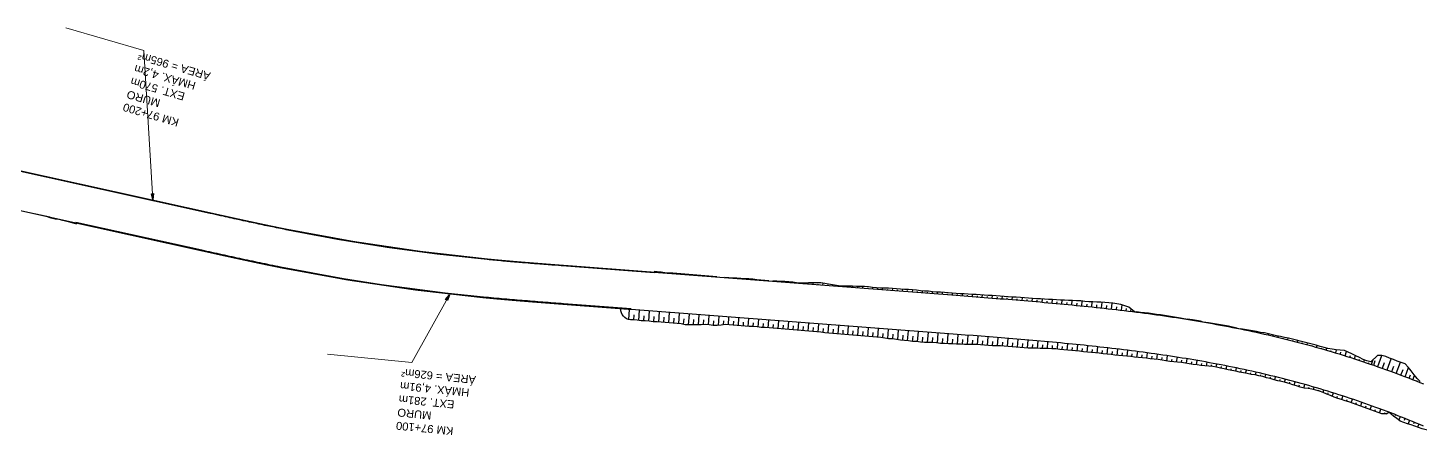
# Model space of a CAD drawing. Header units: metres. Extents: x 288738 to 324331, y 7399322 to 7465117.
# Drawn here: x 294275 to 294971, y 7462654 to 7462858 of the extents above; entities that cross this region are included whole.
import ezdxf

# ---------------------------------------------------------------- set-up
doc = ezdxf.new("R2010")
doc.units = ezdxf.units.M
doc.header["$LTSCALE"] = 10
for name, color, linetype in [('F-HZ-ATERRO-TALUDE', 110, 'Continuous'), ('F-HZ-CORTE-TALUDE', 10, 'Continuous'), ('F-HZ-MUROS', 210, 'Continuous'), ('F-HZ-PIANO-CORTE', 10, 'Continuous'), ('F-HZ-TALUDE', 2, 'Continuous')]:
    doc.layers.add(name, color=color, linetype=linetype)
doc.layers.add('U-HZ-TEXTO-MUROS', color=2, linetype='Continuous', lineweight=0)
doc.styles.add('ARIAL', font='arial.ttf')
doc.styles.add('DIM', font='arial.ttf', dxfattribs={"width": 0.8})
doc.dimstyles.new('U-1_2000', dxfattribs={"dimscale": 2, "dimtxt": 1.5, "dimasz": 0.75, "dimexe": 0.75, "dimexo": 0.75, "dimgap": 0.25, "dimtad": 1, "dimzin": 4, "dimtxsty": 'DIM', "dimblk": 'ARCHTICK', "dimcen": 0.7, "dimdle": 0.75, "dimclrd": 256, "dimclre": 256, "dimclrt": 256, "dimaunit": 1, "dimadec": 3, "dimazin": 2, "dimtfac": 1, "dimtofl": 0, "dimtmove": 0, "dimatfit": 3, "dimldrblk": 'CLOSEDBLANK', "dimfxl": 0, "dimtolj": 1, "dimtzin": 0, "dimlwd": -1, "dimlwe": -1, "dimarcsym": 0})

# ---------------------------------------------------------------- blocks, each defined once
blk = doc.blocks.new('_ArchTick')
at = {"color": 0, "linetype": 'ByBlock', "const_width": 0.15}
blk.add_lwpolyline([(-0.5, -0.5), (0.5, 0.5)], dxfattribs=at)

msp = doc.modelspace()

# ---------------------------------------------------------------- linework, layer by layer
at = {"layer": 'F-HZ-ATERRO-TALUDE', "linetype": 'Continuous', "lineweight": -3}
for p, q in [((294279.568, 7462764.901), (294279.548, 7462764.809)), ((294286.891, 7462763.28), (294286.857, 7462763.129)), ((294289.331, 7462762.739), (294289.282, 7462762.517)), ((294291.772, 7462762.199), (294291.761, 7462762.15)), ((294294.213, 7462761.659), (294294.158, 7462761.408)), ((294296.654, 7462761.118), (294296.617, 7462760.949)), ((294647.715, 7462731.408), (294647.719, 7462731.461)), ((294650.204, 7462731.218), (294650.21, 7462731.294)), ((294652.694, 7462731.027), (294652.711, 7462731.246)), ((294655.18, 7462730.837), (294655.195, 7462731.034)), ((294657.669, 7462730.647), (294657.692, 7462730.941)), ((294660.154, 7462730.458), (294660.159, 7462730.521)), ((294662.639, 7462730.268), (294662.659, 7462730.527)), ((294665.119, 7462730.078), (294665.138, 7462730.338)), ((294667.6, 7462729.889), (294667.658, 7462730.643)), ((294670.087, 7462729.699), (294670.122, 7462730.159)), ((294672.572, 7462729.509), (294672.647, 7462730.492)), ((294675.046, 7462729.32), (294675.073, 7462729.67)), ((294677.527, 7462729.131), (294677.562, 7462729.587)), ((294680.015, 7462728.941), (294680.027, 7462729.096)), ((294682.5, 7462728.751), (294682.522, 7462729.046)), ((294684.986, 7462728.561), (294685.004, 7462728.798)), ((294687.476, 7462728.371), (294687.521, 7462728.962)), ((294689.967, 7462728.18), (294689.993, 7462728.52)), ((294692.458, 7462727.99), (294692.517, 7462728.762)), ((294694.949, 7462727.8), (294694.981, 7462728.225)), ((294697.437, 7462727.61), (294697.492, 7462728.33)), ((294699.928, 7462727.42), (294699.955, 7462727.768)), ((294702.411, 7462727.23), (294702.466, 7462727.956)), ((294704.897, 7462727.04), (294704.931, 7462727.485)), ((294707.385, 7462726.85), (294707.463, 7462727.873)), ((294709.875, 7462726.66), (294709.91, 7462727.114)), ((294712.366, 7462726.469), (294712.438, 7462727.411)), ((294714.858, 7462726.279), (294714.897, 7462726.788)), ((294717.351, 7462726.089), (294717.428, 7462727.107)), ((294719.842, 7462725.898), (294719.877, 7462726.363)), ((294722.332, 7462725.708), (294722.398, 7462726.57)), ((294724.824, 7462725.518), (294724.859, 7462725.987)), ((294727.315, 7462725.328), (294727.382, 7462726.213)), ((294729.807, 7462725.137), (294729.841, 7462725.586)), ((294732.298, 7462724.947), (294732.369, 7462725.875)), ((294734.79, 7462724.757), (294734.824, 7462725.2)), ((294737.283, 7462724.566), (294737.353, 7462725.487)), ((294739.776, 7462724.376), (294739.811, 7462724.834)), ((294742.268, 7462724.185), (294742.339, 7462725.112)), ((294744.758, 7462723.994), (294744.797, 7462724.51)), ((294747.25, 7462723.802), (294747.332, 7462724.881)), ((294749.742, 7462723.609), (294749.784, 7462724.156)), ((294752.233, 7462723.416), (294752.322, 7462724.569)), ((294754.724, 7462723.222), (294754.771, 7462723.817)), ((294757.215, 7462723.028), (294757.313, 7462724.277)), ((294762.196, 7462722.637), (294762.301, 7462723.948)), ((294759.706, 7462722.833), (294759.756, 7462723.463)), ((294764.687, 7462722.438), (294764.738, 7462723.073)), ((294767.178, 7462722.238), (294767.282, 7462723.513)), ((294769.668, 7462722.034), (294769.723, 7462722.702)), ((294772.158, 7462721.828), (294772.271, 7462723.191)), ((294774.647, 7462721.62), (294774.705, 7462722.306)), ((294777.135, 7462721.408), (294777.26, 7462722.88)), ((294779.623, 7462721.194), (294779.688, 7462721.944)), ((294782.111, 7462720.976), (294782.247, 7462722.529)), ((294784.599, 7462720.756), (294784.668, 7462721.533)), ((294787.079, 7462720.533), (294787.236, 7462722.265)), ((294789.564, 7462720.307), (294789.645, 7462721.183)), ((294792.044, 7462720.077), (294792.225, 7462722.002)), ((294794.528, 7462719.842), (294794.624, 7462720.852)), ((294797.008, 7462719.603), (294797.219, 7462721.772)), ((294799.489, 7462719.359), (294799.602, 7462720.497)), ((294801.969, 7462719.11), (294802.206, 7462721.456)), ((294804.451, 7462718.857), (294804.571, 7462720.029)), ((294806.926, 7462718.599), (294807.19, 7462721.113)), ((294809.4, 7462718.336), (294809.544, 7462719.679)), ((294811.877, 7462718.067), (294812.182, 7462720.85)), ((294814.353, 7462717.793), (294814.514, 7462719.231)), ((294816.829, 7462717.513), (294817.167, 7462720.475)), ((294819.3, 7462717.229), (294819.465, 7462718.641)), ((294821.762, 7462716.94), (294822.084, 7462719.651)), ((294824.18, 7462716.649), (294824.313, 7462717.739)), ((294826.42, 7462716.374), (294826.572, 7462717.595)), ((294882.989, 7462707.212), (294883.003, 7462707.281)), ((294885.435, 7462706.701), (294885.476, 7462706.898)), ((294887.875, 7462706.18), (294887.91, 7462706.344)), ((294890.315, 7462705.648), (294890.403, 7462706.051)), ((294892.747, 7462705.106), (294892.809, 7462705.382)), ((294895.18, 7462704.553), (294895.326, 7462705.185)), ((294897.611, 7462703.987), (294897.677, 7462704.268)), ((294900.039, 7462703.41), (294900.187, 7462704.025)), ((294902.463, 7462702.822), (294902.547, 7462703.162)), ((294904.886, 7462702.222), (294905.069, 7462702.954)), ((294907.306, 7462701.61), (294907.397, 7462701.969)), ((294909.722, 7462700.986), (294909.922, 7462701.752)), ((294912.135, 7462700.35), (294912.243, 7462700.757)), ((294914.545, 7462699.704), (294914.782, 7462700.577)), ((294916.951, 7462699.045), (294917.08, 7462699.512)), ((294919.353, 7462698.374), (294919.603, 7462699.26)), ((294921.754, 7462697.691), (294921.883, 7462698.141)), ((294924.149, 7462696.997), (294924.433, 7462697.969)), ((294926.534, 7462696.294), (294926.706, 7462696.874)), ((294928.891, 7462695.586), (294929.355, 7462697.117)), ((294933.572, 7462694.143), (294934.258, 7462696.331)), ((294931.212, 7462694.876), (294931.529, 7462695.903)), ((294935.926, 7462693.399), (294936.229, 7462694.349)), ((294938.275, 7462692.644), (294938.783, 7462694.213)), ((294940.62, 7462691.877), (294940.823, 7462692.492)), ((294942.969, 7462691.096), (294943.287, 7462692.045)), ((294945.323, 7462690.301), (294945.495, 7462690.807)), ((294946.819, 7462689.79), (294947.682, 7462692.299)), ((294947.885, 7462689.423), (294948.683, 7462691.728)), ((294949.92, 7462688.714), (294951.887, 7462694.317)), ((294952.237, 7462687.893), (294953.266, 7462690.78)), ((294954.559, 7462687.059), (294956.602, 7462692.704)), ((294956.879, 7462686.213), (294957.897, 7462688.986)), ((294959.193, 7462685.357), (294961.283, 7462690.961)), ((294961.499, 7462684.491), (294962.549, 7462687.263)), ((294963.591, 7462683.694), (294965.334, 7462688.239)), ((294965.571, 7462682.929), (294966.219, 7462684.597)), ((294967.53, 7462682.164), (294968.351, 7462684.254)), ((294969.583, 7462681.352), (294969.786, 7462681.859)), ((294956.465, 7462665.542), (294956.323, 7462665.173)), ((294958.797, 7462664.641), (294958.581, 7462664.086)), ((294961.124, 7462663.729), (294960.43, 7462661.97)), ((294963.447, 7462662.805), (294963.062, 7462661.844)), ((294965.766, 7462661.869), (294965.042, 7462660.09)), ((294968.079, 7462660.921), (294967.752, 7462660.129)), ((294970.387, 7462659.961), (294969.767, 7462658.48))]:
    msp.add_line(p, q, dxfattribs=at)
at = {"layer": 'F-HZ-CORTE-TALUDE', "linetype": 'Continuous', "lineweight": -3}
msp.add_line((294877.096, 7462708.398), (294877.122, 7462708.534), dxfattribs=at)
at = {"layer": 'F-HZ-MUROS', "linetype": 'Continuous', "lineweight": -3, "const_width": 0.5}
for points in [[(294588.161, 7462735.957), (294544.378, 7462739.301, -0.0000667), (294539.064, 7462739.707, -0.0001333), (294536.409, 7462739.912, -0.0002666), (294531.989, 7462740.255, -0.0003334), (294528.456, 7462740.534, -0.0004666), (294524.222, 7462740.875, -0.0005334), (294520.521, 7462741.181, -0.0006665), (294516.371, 7462741.533, -0.0007333), (294512.603, 7462741.864, -0.0008662), (294508.506, 7462742.237, -0.000933), (294504.706, 7462742.597, -0.0254138), (294405.167, 7462757.34, -0.000933), (294401.426, 7462758.097, -0.0008662), (294397.396, 7462758.928, -0.0007333), (294393.694, 7462759.704, -0.0006665), (294389.621, 7462760.569, -0.0005334), (294385.99, 7462761.349, -0.0004666), (294381.838, 7462762.25, -0.0003334), (294378.376, 7462763.008, -0.0002666), (294374.046, 7462763.96, -0.0001333), (294371.447, 7462764.534, -0.0000667), (294366.242, 7462765.686), (294229.969, 7462795.853, 0.0000702)], [(294576.705, 7462717.275), (294542.893, 7462719.857), (294541.606, 7462719.956), (294540.319, 7462720.054), (294539.031, 7462720.153), (294537.743, 7462720.251), (294536.455, 7462720.35), (294535.166, 7462720.45), (294533.877, 7462720.549), (294532.588, 7462720.649), (294531.298, 7462720.75), (294530.007, 7462720.851), (294528.717, 7462720.952), (294527.425, 7462721.054), (294526.134, 7462721.157), (294524.842, 7462721.261), (294523.55, 7462721.365), (294522.258, 7462721.471), (294520.965, 7462721.577), (294519.672, 7462721.684), (294518.378, 7462721.792), (294517.084, 7462721.901), (294515.79, 7462722.011), (294514.496, 7462722.123), (294513.201, 7462722.235), (294511.906, 7462722.349), (294510.61, 7462722.464), (294509.315, 7462722.581), (294508.019, 7462722.699), (294506.722, 7462722.819), (294505.426, 7462722.94), (294504.129, 7462723.062), (294502.835, 7462723.186, -0.0254138), (294401.331, 7462738.221), (294400.057, 7462738.477), (294398.78, 7462738.736), (294397.504, 7462738.996), (294396.229, 7462739.257), (294394.954, 7462739.52), (294393.68, 7462739.784), (294392.407, 7462740.049), (294391.134, 7462740.315), (294389.863, 7462740.583), (294388.591, 7462740.851), (294387.321, 7462741.121), (294386.051, 7462741.392), (294384.782, 7462741.663), (294383.513, 7462741.935), (294382.245, 7462742.209), (294380.977, 7462742.483), (294379.71, 7462742.757), (294378.444, 7462743.033), (294377.178, 7462743.308), (294375.913, 7462743.585), (294374.648, 7462743.862), (294373.384, 7462744.139), (294372.12, 7462744.417), (294370.857, 7462744.695), (294369.594, 7462744.973), (294368.332, 7462745.252), (294367.07, 7462745.531), (294365.809, 7462745.81), (294364.548, 7462746.089), (294363.288, 7462746.368), (294362.028, 7462746.646), (294299.095, 7462760.578)]]:
    msp.add_lwpolyline(points, format="xyb", dxfattribs=at)
at = {"layer": 'F-HZ-MUROS', "linetype": 'Continuous', "lineweight": -3}
for points in [[(294588.138, 7462735.657), (294544.355, 7462739.002, -0.0000667), (294539.041, 7462739.408, -0.0001333), (294536.386, 7462739.613, -0.0002666), (294531.965, 7462739.956, -0.0003334), (294528.433, 7462740.235, -0.0004666), (294524.197, 7462740.576, -0.0005334), (294520.496, 7462740.882, -0.0006665), (294516.345, 7462741.234, -0.0007333), (294512.577, 7462741.565, -0.0008662), (294508.478, 7462741.938, -0.000933), (294504.677, 7462742.298, -0.0254138), (294405.108, 7462757.046, -0.000933), (294401.366, 7462757.803, -0.0008662), (294397.335, 7462758.634, -0.0007333), (294393.632, 7462759.41, -0.0006665), (294389.558, 7462760.276, -0.0005334), (294385.926, 7462761.056, -0.0004666), (294381.774, 7462761.957, -0.0003334), (294378.312, 7462762.715, -0.0002666), (294373.982, 7462763.667, -0.0001333), (294371.382, 7462764.241, -0.0000667), (294366.178, 7462765.393), (294229.904, 7462795.56, 0.0000702)], [(294576.728, 7462717.574), (294542.916, 7462720.157), (294541.629, 7462720.255), (294540.342, 7462720.353), (294539.054, 7462720.452), (294537.766, 7462720.55), (294536.478, 7462720.649), (294535.189, 7462720.749), (294533.9, 7462720.848), (294532.611, 7462720.948), (294531.321, 7462721.049), (294530.031, 7462721.15), (294528.74, 7462721.251), (294527.449, 7462721.353), (294526.158, 7462721.456), (294524.866, 7462721.56), (294523.574, 7462721.664), (294522.282, 7462721.77), (294520.989, 7462721.876), (294519.696, 7462721.983), (294518.403, 7462722.091), (294517.109, 7462722.2), (294515.816, 7462722.31), (294514.521, 7462722.421), (294513.227, 7462722.534), (294511.932, 7462722.648), (294510.637, 7462722.763), (294509.342, 7462722.88), (294508.046, 7462722.998), (294506.75, 7462723.117), (294505.454, 7462723.238), (294504.157, 7462723.361), (294502.864, 7462723.485, -0.0254138), (294401.39, 7462738.515), (294400.116, 7462738.771), (294398.84, 7462739.03), (294397.564, 7462739.29), (294396.289, 7462739.551), (294395.015, 7462739.813), (294393.741, 7462740.077), (294392.468, 7462740.342), (294391.196, 7462740.609), (294389.924, 7462740.876), (294388.653, 7462741.145), (294387.383, 7462741.414), (294386.113, 7462741.685), (294384.844, 7462741.956), (294383.576, 7462742.229), (294382.308, 7462742.502), (294381.041, 7462742.776), (294379.774, 7462743.05), (294378.508, 7462743.326), (294377.242, 7462743.602), (294375.977, 7462743.878), (294374.712, 7462744.155), (294373.448, 7462744.432), (294372.185, 7462744.71), (294370.922, 7462744.988), (294369.659, 7462745.266), (294368.397, 7462745.545), (294367.135, 7462745.824), (294365.874, 7462746.103), (294364.613, 7462746.381), (294363.353, 7462746.66), (294362.093, 7462746.939), (294299.16, 7462760.871)]]:
    msp.add_lwpolyline(points, format="xyb", dxfattribs=at)
at = {"layer": 'F-HZ-PIANO-CORTE'}
for p, q in [((294588.586, 7462735.924), (294588.608, 7462736.214)), ((294591.087, 7462735.853), (294591.096, 7462735.971)), ((294593.566, 7462735.544), (294593.572, 7462735.63)), ((294596.063, 7462735.43), (294596.069, 7462735.507)), ((294598.546, 7462735.163), (294598.565, 7462735.412)), ((294601.046, 7462735.074), (294601.054, 7462735.174)), ((294603.531, 7462734.783), (294603.548, 7462735.005)), ((294606.03, 7462734.686), (294606.037, 7462734.78)), ((294608.515, 7462734.402), (294608.523, 7462734.515)), ((294611.011, 7462734.258), (294611.014, 7462734.305)), ((294613.499, 7462734.021), (294613.51, 7462734.164)), ((294615.997, 7462733.894), (294616.002, 7462733.957)), ((294618.484, 7462733.64), (294618.491, 7462733.73)), ((294625.962, 7462733.075), (294625.963, 7462733.08)), ((294628.454, 7462732.879), (294628.459, 7462732.949)), ((294630.95, 7462732.745), (294630.955, 7462732.802)), ((294633.436, 7462732.498), (294633.453, 7462732.722)), ((294635.938, 7462732.436), (294635.948, 7462732.563)), ((294638.42, 7462732.118), (294638.438, 7462732.35)), ((294640.917, 7462732.007), (294640.924, 7462732.086)), ((294643.404, 7462731.737), (294643.412, 7462731.841)), ((294575.527, 7462712.267), (294575.918, 7462717.383)), ((294580.508, 7462711.838), (294580.899, 7462716.954)), ((294578.017, 7462712.048), (294578.211, 7462714.596)), ((294582.998, 7462711.619), (294583.194, 7462714.192)), ((294585.492, 7462711.458), (294585.883, 7462716.574)), ((294587.975, 7462711.171), (294588.174, 7462713.777)), ((294590.471, 7462711.032), (294590.865, 7462716.193)), ((294592.962, 7462710.823), (294593.16, 7462713.413)), ((294595.455, 7462710.643), (294595.85, 7462715.812)), ((294597.945, 7462710.42), (294598.144, 7462713.021)), ((294600.44, 7462710.262), (294600.835, 7462715.432)), ((294602.904, 7462709.893), (294603.108, 7462712.568)), ((294605.382, 7462709.661), (294605.794, 7462715.053)), ((294607.882, 7462709.647), (294608.081, 7462712.255)), ((294610.382, 7462709.661), (294610.765, 7462714.673)), ((294612.876, 7462709.81), (294613.055, 7462712.147)), ((294615.353, 7462709.628), (294615.71, 7462714.296)), ((294617.825, 7462709.268), (294618.01, 7462711.687)), ((294620.322, 7462709.306), (294620.675, 7462713.916)), ((294622.805, 7462709.59), (294622.963, 7462711.66)), ((294625.296, 7462709.682), (294625.591, 7462713.541)), ((294627.789, 7462709.499), (294627.936, 7462711.425)), ((294630.278, 7462709.268), (294630.575, 7462713.16)), ((294632.771, 7462709.081), (294632.919, 7462711.026)), ((294635.262, 7462708.878), (294635.56, 7462712.779)), ((294637.757, 7462708.721), (294637.905, 7462710.655)), ((294640.248, 7462708.513), (294640.545, 7462712.399)), ((294642.739, 7462708.3), (294642.888, 7462710.254)), ((294645.232, 7462708.114), (294645.53, 7462712.018)), ((294647.725, 7462707.929), (294647.874, 7462709.878)), ((294650.218, 7462707.737), (294650.516, 7462711.637)), ((294655.205, 7462707.386), (294655.501, 7462711.256)), ((294660.189, 7462706.995), (294660.486, 7462710.875)), ((294665.164, 7462706.501), (294665.469, 7462710.495)), ((294670.143, 7462706.037), (294670.454, 7462710.114)), ((294830.233, 7462715.928), (294830.237, 7462715.964)), ((294832.705, 7462715.572), (294832.726, 7462715.736)), ((294835.198, 7462715.373), (294835.215, 7462715.502)), ((294837.652, 7462714.907), (294837.67, 7462715.041)), ((294840.142, 7462714.679), (294840.158, 7462714.793)), ((294842.598, 7462714.212), (294842.635, 7462714.471)), ((294845.087, 7462713.961), (294845.102, 7462714.068)), ((294847.543, 7462713.486), (294847.57, 7462713.666)), ((294850.023, 7462713.177), (294850.033, 7462713.242)), ((294852.482, 7462712.729), (294852.491, 7462712.785)), ((294855.952, 7462712.176), (294855.962, 7462712.24)), ((294858.417, 7462711.773), (294858.43, 7462711.849)), ((294860.882, 7462711.36), (294860.915, 7462711.56)), ((294864.817, 7462710.71), (294864.822, 7462710.739)), ((294867.272, 7462710.244), (294867.296, 7462710.379)), ((294869.741, 7462709.851), (294869.75, 7462709.905)), ((294652.711, 7462707.559), (294652.86, 7462709.503)), ((294657.695, 7462707.16), (294657.844, 7462709.113)), ((294662.677, 7462706.751), (294662.827, 7462708.718)), ((294667.655, 7462706.28), (294667.808, 7462708.292)), ((294672.631, 7462705.791), (294672.788, 7462707.857)), ((294675.12, 7462705.557), (294675.439, 7462709.733)), ((294677.611, 7462705.347), (294677.771, 7462707.445)), ((294680.102, 7462705.135), (294680.424, 7462709.353)), ((294682.592, 7462704.915), (294682.754, 7462707.039)), ((294685.083, 7462704.707), (294685.409, 7462708.972)), ((294687.573, 7462704.479), (294687.737, 7462706.63)), ((294690.066, 7462704.298), (294690.394, 7462708.591)), ((294692.556, 7462704.081), (294692.721, 7462706.241)), ((294695.042, 7462703.821), (294695.378, 7462708.21)), ((294697.533, 7462703.602), (294697.701, 7462705.811)), ((294700.02, 7462703.352), (294700.362, 7462707.83)), ((294702.509, 7462703.119), (294702.682, 7462705.379)), ((294704.983, 7462702.77), (294705.34, 7462707.449)), ((294707.471, 7462702.551), (294707.651, 7462704.905)), ((294709.942, 7462702.168), (294710.316, 7462707.069)), ((294712.428, 7462701.92), (294712.618, 7462704.399)), ((294714.912, 7462701.648), (294715.297, 7462706.689)), ((294717.396, 7462701.367), (294717.592, 7462703.933)), ((294719.888, 7462701.18), (294720.28, 7462706.308)), ((294722.372, 7462700.907), (294722.571, 7462703.512)), ((294724.869, 7462700.849), (294725.257, 7462705.928)), ((294727.369, 7462700.87), (294727.555, 7462703.304)), ((294729.845, 7462700.531), (294730.229, 7462705.548)), ((294734.833, 7462700.228), (294735.21, 7462705.168)), ((294739.827, 7462699.985), (294740.194, 7462704.787)), ((294744.823, 7462699.837), (294745.174, 7462704.406)), ((294749.821, 7462699.702), (294750.155, 7462704.022)), ((294754.81, 7462699.372), (294755.143, 7462703.634)), ((294759.798, 7462699.064), (294760.13, 7462703.24)), ((294872.187, 7462709.34), (294872.217, 7462709.501)), ((294874.659, 7462708.96), (294874.675, 7462709.045)), ((294732.337, 7462700.35), (294732.528, 7462702.854)), ((294737.328, 7462700.077), (294737.516, 7462702.527)), ((294742.324, 7462699.877), (294742.505, 7462702.237)), ((294747.323, 7462699.793), (294747.493, 7462702.004)), ((294752.317, 7462699.562), (294752.483, 7462701.695)), ((294757.301, 7462699.16), (294757.469, 7462701.299)), ((294762.297, 7462699.009), (294762.459, 7462701.025)), ((294764.794, 7462698.892), (294765.114, 7462702.84)), ((294767.285, 7462698.682), (294767.447, 7462700.659)), ((294769.776, 7462698.472), (294770.105, 7462702.431)), ((294772.267, 7462698.26), (294772.434, 7462700.241)), ((294774.759, 7462698.062), (294775.096, 7462702.011)), ((294777.255, 7462697.912), (294777.423, 7462699.854)), ((294779.754, 7462697.853), (294780.081, 7462701.58)), ((294782.252, 7462697.768), (294782.412, 7462699.564)), ((294784.752, 7462697.733), (294785.06, 7462701.136)), ((294787.25, 7462697.664), (294787.4, 7462699.286)), ((294789.744, 7462697.492), (294790.043, 7462700.678)), ((294792.232, 7462697.245), (294792.384, 7462698.843)), ((294794.717, 7462696.968), (294795.031, 7462700.201)), ((294797.203, 7462696.713), (294797.364, 7462698.334)), ((294799.694, 7462696.5), (294800.018, 7462699.707)), ((294802.183, 7462696.259), (294802.347, 7462697.855)), ((294804.666, 7462695.97), (294805.005, 7462699.193)), ((294807.158, 7462695.781), (294807.327, 7462697.354)), ((294809.644, 7462695.513), (294809.989, 7462698.657)), ((294812.128, 7462695.232), (294812.304, 7462696.806)), ((294814.619, 7462695.019), (294814.971, 7462698.1)), ((294817.099, 7462694.71), (294817.28, 7462696.26)), ((294819.573, 7462694.355), (294819.951, 7462697.515)), ((294824.56, 7462694.015), (294824.922, 7462696.91)), ((294829.52, 7462693.392), (294829.897, 7462696.27)), ((294822.065, 7462694.181), (294822.251, 7462695.697)), ((294827.04, 7462693.705), (294827.225, 7462695.148)), ((294832.01, 7462693.174), (294832.196, 7462694.557)), ((294834.495, 7462692.897), (294834.866, 7462695.606)), ((294836.981, 7462692.633), (294837.165, 7462693.946)), ((294839.463, 7462692.339), (294839.831, 7462694.908)), ((294841.938, 7462691.986), (294842.126, 7462693.266)), ((294844.398, 7462691.548), (294844.794, 7462694.18)), ((294846.88, 7462691.245), (294847.076, 7462692.523)), ((294849.372, 7462691.052), (294849.744, 7462693.419)), ((294851.853, 7462690.757), (294852.035, 7462691.89)), ((294854.33, 7462690.425), (294854.692, 7462692.62)), ((294856.792, 7462689.989), (294856.979, 7462691.098)), ((294859.268, 7462689.654), (294859.637, 7462691.788)), ((294861.745, 7462689.311), (294861.925, 7462690.332)), ((294864.226, 7462689.016), (294864.569, 7462690.913)), ((294866.715, 7462688.784), (294866.87, 7462689.623)), ((294869.19, 7462688.437), (294869.487, 7462690.005)), ((294874.068, 7462687.34), (294874.407, 7462689.05)), ((294871.632, 7462687.902), (294871.79, 7462688.717)), ((294876.511, 7462686.818), (294876.687, 7462687.687)), ((294878.978, 7462686.413), (294879.319, 7462688.056)), ((294881.427, 7462685.914), (294881.6, 7462686.726)), ((294883.872, 7462685.387), (294884.224, 7462687.016)), ((294886.319, 7462684.878), (294886.496, 7462685.677)), ((294888.79, 7462684.508), (294889.113, 7462685.931)), ((294891.233, 7462683.978), (294891.394, 7462684.674)), ((294893.654, 7462683.368), (294893.994, 7462684.802)), ((294896.075, 7462682.745), (294896.253, 7462683.483)), ((294898.473, 7462682.044), (294898.865, 7462683.626)), ((294900.88, 7462681.405), (294901.084, 7462682.212)), ((294903.325, 7462680.896), (294903.714, 7462682.4)), ((294905.74, 7462680.251), (294905.94, 7462681.009)), ((294908.113, 7462679.464), (294908.559, 7462681.121)), ((294910.471, 7462678.634), (294910.722, 7462679.549)), ((294912.887, 7462678.018), (294913.385, 7462679.796)), ((294915.369, 7462677.736), (294915.567, 7462678.429)), ((294917.825, 7462677.272), (294918.162, 7462678.43)), ((294920.245, 7462676.649), (294920.405, 7462677.187)), ((294922.589, 7462675.785), (294922.959, 7462677.008)), ((294924.884, 7462674.794), (294925.113, 7462675.537)), ((294927.186, 7462673.82), (294927.725, 7462675.54)), ((294929.528, 7462672.946), (294929.821, 7462673.865)), ((294931.907, 7462672.179), (294932.503, 7462674.016)), ((294934.285, 7462671.412), (294934.586, 7462672.323)), ((294936.672, 7462670.671), (294937.267, 7462672.441)), ((294939.032, 7462669.846), (294939.338, 7462670.741)), ((294941.398, 7462669.041), (294942.016, 7462670.818)), ((294943.748, 7462668.187), (294944.066, 7462669.087)), ((294946.086, 7462667.301), (294946.748, 7462669.146)), ((294948.407, 7462666.373), (294948.757, 7462667.333)), ((294950.749, 7462665.502), (294951.462, 7462667.426)), ((294953.188, 7462665.073), (294953.47, 7462665.822))]:
    msp.add_line(p, q, dxfattribs=at)
at = {"layer": 'F-HZ-TALUDE', "linetype": 'Continuous', "lineweight": -3}
msp.add_line((294286.071, 7462763.461), (294279.003, 7462764.922), dxfattribs=at)
at = {"layer": 'F-HZ-TALUDE', "linetype": 'Continuous', "lineweight": -3, "flags": 128}
for points in [[(294299.095, 7462760.578), (294226.301, 7462776.693)], [(294299.011, 7462760.199), (294298.472, 7462760.337), (294296.524, 7462760.793), (294294.583, 7462761.279), (294292.665, 7462761.864), (294290.727, 7462762.364), (294288.725, 7462762.576), (294286.769, 7462762.991), (294284.398, 7462763.832)], [(294588.161, 7462735.957), (294739.165, 7462724.423), (294741.159, 7462724.27), (294743.154, 7462724.117), (294745.149, 7462723.964), (294747.145, 7462723.81), (294749.141, 7462723.656), (294751.138, 7462723.501), (294753.135, 7462723.346), (294755.132, 7462723.19), (294757.13, 7462723.034), (294759.129, 7462722.878), (294761.127, 7462722.721), (294763.127, 7462722.563), (294765.126, 7462722.403), (294767.126, 7462722.242), (294769.126, 7462722.079), (294771.127, 7462721.914), (294773.127, 7462721.747), (294775.129, 7462721.579), (294777.13, 7462721.409), (294779.132, 7462721.236), (294781.134, 7462721.062), (294783.136, 7462720.886), (294785.139, 7462720.707), (294787.142, 7462720.527), (294789.146, 7462720.345), (294791.149, 7462720.16), (294793.153, 7462719.973), (294795.157, 7462719.782), (294797.161, 7462719.588), (294799.165, 7462719.391), (294801.17, 7462719.191), (294803.174, 7462718.988), (294805.179, 7462718.782), (294807.184, 7462718.572), (294809.189, 7462718.359), (294811.194, 7462718.142), (294813.199, 7462717.922), (294815.205, 7462717.698), (294817.21, 7462717.47), (294819.215, 7462717.239), (294821.221, 7462717.004), (294823.226, 7462716.765), (294825.231, 7462716.521), (294827.237, 7462716.273), (294829.242, 7462716.02), (294831.247, 7462715.762), (294833.252, 7462715.5), (294835.256, 7462715.233), (294837.261, 7462714.962), (294839.265, 7462714.685), (294841.269, 7462714.403), (294843.273, 7462714.116), (294845.276, 7462713.823), (294847.28, 7462713.526), (294849.282, 7462713.224), (294851.285, 7462712.916), (294853.287, 7462712.603), (294855.289, 7462712.284), (294857.29, 7462711.959), (294859.291, 7462711.628), (294861.291, 7462711.291), (294863.29, 7462710.947), (294865.289, 7462710.597), (294867.287, 7462710.242), (294869.285, 7462709.879), (294871.282, 7462709.511), (294873.278, 7462709.135), (294875.273, 7462708.753), (294877.267, 7462708.365), (294879.26, 7462707.969), (294881.253, 7462707.568), (294883.244, 7462707.159), (294885.235, 7462706.744), (294887.225, 7462706.321), (294889.213, 7462705.891), (294891.2, 7462705.453), (294893.186, 7462705.008), (294895.17, 7462704.555), (294897.153, 7462704.095), (294899.135, 7462703.627), (294901.117, 7462703.151), (294903.096, 7462702.667), (294905.074, 7462702.176), (294907.05, 7462701.676), (294909.024, 7462701.169), (294910.995, 7462700.653), (294912.965, 7462700.13), (294914.933, 7462699.599), (294916.898, 7462699.06), (294918.861, 7462698.513), (294920.822, 7462697.958), (294922.781, 7462697.396), (294924.738, 7462696.825), (294926.692, 7462696.247), (294928.644, 7462695.661), (294930.594, 7462695.067), (294932.541, 7462694.466), (294934.486, 7462693.856), (294936.428, 7462693.239), (294938.368, 7462692.614), (294940.305, 7462691.981), (294942.24, 7462691.341), (294944.172, 7462690.693), (294946.101, 7462690.037), (294948.028, 7462689.373), (294949.953, 7462688.702), (294951.874, 7462688.023), (294953.793, 7462687.336), (294955.709, 7462686.642), (294957.622, 7462685.94), (294959.533, 7462685.23), (294961.44, 7462684.513), (294963.345, 7462683.788), (294965.247, 7462683.056), (294967.146, 7462682.315), (294969.042, 7462681.568), (294970.935, 7462680.812), (294972.824, 7462680.05)], [(294619.519, 7462733.629), (294617.528, 7462733.824), (294615.535, 7462733.997), (294613.542, 7462734.163), (294611.544, 7462734.266), (294609.549, 7462734.413), (294607.559, 7462734.611), (294605.57, 7462734.832), (294603.577, 7462735.003), (294601.58, 7462735.12), (294599.59, 7462735.326), (294597.597, 7462735.494), (294595.593, 7462735.511), (294593.596, 7462735.627), (294591.612, 7462735.921), (294589.621, 7462736.115), (294588.191, 7462736.255)], [(294645.442, 7462731.637), (294643.452, 7462731.837), (294641.461, 7462732.035), (294639.47, 7462732.223), (294637.482, 7462732.467), (294635.486, 7462732.592), (294633.49, 7462732.721), (294631.488, 7462732.765), (294629.492, 7462732.903), (294627.493, 7462732.992), (294625.496, 7462733.107), (294623.504, 7462733.287)], [(294828.368, 7462716.13), (294825.473, 7462718.491), (294823.512, 7462719.137), (294821.557, 7462719.842), (294819.544, 7462720.062), (294817.55, 7462720.44), (294815.534, 7462720.625), (294813.51, 7462720.728), (294811.496, 7462720.913), (294809.476, 7462721.036), (294807.451, 7462721.108), (294805.424, 7462721.148), (294803.41, 7462721.296), (294801.408, 7462721.562), (294799.389, 7462721.65), (294797.373, 7462721.769), (294795.352, 7462721.816), (294793.341, 7462721.96), (294791.324, 7462722.035), (294789.304, 7462722.067), (294787.3, 7462722.265), (294785.279, 7462722.263), (294783.274, 7462722.442), (294781.269, 7462722.612), (294779.26, 7462722.721), (294777.256, 7462722.88), (294775.245, 7462722.956), (294773.241, 7462723.11), (294771.239, 7462723.278), (294769.235, 7462723.404), (294767.229, 7462723.516), (294765.228, 7462723.664), (294763.23, 7462723.863), (294761.232, 7462724.045), (294759.226, 7462724.114), (294757.228, 7462724.284), (294755.225, 7462724.381), (294753.227, 7462724.53), (294751.224, 7462724.616), (294749.225, 7462724.741), (294747.228, 7462724.888), (294745.23, 7462725.017), (294743.226, 7462725.062), (294741.228, 7462725.173), (294739.235, 7462725.344), (294737.241, 7462725.495), (294735.244, 7462725.61), (294733.252, 7462725.786), (294731.261, 7462725.987), (294729.261, 7462726.056), (294727.268, 7462726.223), (294725.279, 7462726.443), (294723.278, 7462726.507), (294721.283, 7462726.651), (294719.297, 7462726.908), (294717.307, 7462727.12), (294715.313, 7462727.276), (294713.315, 7462727.382), (294711.315, 7462727.449), (294709.322, 7462727.624), (294707.337, 7462727.89), (294705.333, 7462727.918), (294703.332, 7462727.983), (294701.321, 7462727.919), (294699.338, 7462728.211), (294697.342, 7462728.339), (294695.358, 7462728.63), (294693.361, 7462728.744), (294691.358, 7462728.786), (294689.361, 7462728.895), (294687.361, 7462728.967), (294685.36, 7462729.033), (294683.355, 7462729.047), (294681.349, 7462729.044), (294679.367, 7462729.357), (294677.381, 7462729.61), (294675.401, 7462729.953), (294673.429, 7462730.393), (294671.442, 7462730.644), (294669.433, 7462730.604), (294667.431, 7462730.648), (294665.422, 7462730.606), (294663.412, 7462730.551), (294661.401, 7462730.486), (294659.407, 7462730.645), (294657.427, 7462730.986), (294655.44, 7462731.23), (294653.435, 7462731.237), (294651.431, 7462731.261), (294649.439, 7462731.44), (294647.435, 7462731.464)], [(294972.729, 7462658.975), (294970.924, 7462659.737), (294969.115, 7462660.493), (294967.304, 7462661.241), (294965.489, 7462661.982), (294963.672, 7462662.716), (294961.851, 7462663.442), (294960.028, 7462664.161), (294958.202, 7462664.873), (294956.373, 7462665.577), (294954.541, 7462666.275), (294952.706, 7462666.964), (294950.869, 7462667.647), (294949.029, 7462668.322), (294947.186, 7462668.99), (294945.341, 7462669.65), (294943.493, 7462670.303), (294941.642, 7462670.949), (294939.789, 7462671.587), (294937.933, 7462672.218), (294936.075, 7462672.841), (294934.214, 7462673.457), (294932.351, 7462674.066), (294930.485, 7462674.667), (294928.618, 7462675.26), (294926.747, 7462675.846), (294924.875, 7462676.425), (294923, 7462676.996), (294921.122, 7462677.559), (294919.243, 7462678.116), (294917.361, 7462678.664), (294915.477, 7462679.205), (294913.591, 7462679.739), (294911.703, 7462680.264), (294909.813, 7462680.783), (294907.921, 7462681.294), (294906.026, 7462681.797), (294904.13, 7462682.293), (294902.232, 7462682.781), (294900.332, 7462683.261), (294898.43, 7462683.734), (294896.526, 7462684.199), (294894.619, 7462684.656), (294892.709, 7462685.102), (294890.798, 7462685.547), (294888.884, 7462685.983), (294886.969, 7462686.411), (294885.052, 7462686.839), (294883.132, 7462687.249), (294881.211, 7462687.659), (294879.288, 7462688.063), (294877.362, 7462688.455), (294875.436, 7462688.848), (294873.507, 7462689.227), (294871.577, 7462689.603), (294869.645, 7462689.976), (294867.711, 7462690.335), (294865.776, 7462690.695), (294863.839, 7462691.045), (294861.901, 7462691.389), (294859.962, 7462691.732), (294858.02, 7462692.061), (294856.077, 7462692.39), (294854.133, 7462692.713), (294852.187, 7462693.027), (294850.241, 7462693.342), (294848.292, 7462693.644), (294846.342, 7462693.944), (294844.392, 7462694.241), (294842.439, 7462694.528), (294840.486, 7462694.815), (294838.532, 7462695.093), (294836.576, 7462695.368), (294834.619, 7462695.641), (294832.661, 7462695.903), (294830.702, 7462696.165), (294828.742, 7462696.421), (294826.78, 7462696.672), (294824.818, 7462696.923), (294822.854, 7462697.163), (294820.89, 7462697.403), (294818.925, 7462697.638), (294816.958, 7462697.868), (294814.991, 7462698.098), (294813.023, 7462698.319), (294811.054, 7462698.539), (294809.084, 7462698.757), (294807.113, 7462698.968), (294805.141, 7462699.179), (294803.169, 7462699.384), (294801.195, 7462699.587), (294799.221, 7462699.788), (294797.246, 7462699.983), (294795.27, 7462700.178), (294793.294, 7462700.369), (294791.316, 7462700.557), (294789.338, 7462700.744), (294787.359, 7462700.926), (294785.38, 7462701.107), (294783.4, 7462701.287), (294779.437, 7462701.637), (294777.455, 7462701.809), (294775.472, 7462701.979), (294773.488, 7462702.148), (294769.519, 7462702.48), (294767.533, 7462702.643), (294763.56, 7462702.967), (294761.573, 7462703.125), (294759.585, 7462703.284), (294757.596, 7462703.441), (294753.617, 7462703.753), (294751.627, 7462703.908), (294749.636, 7462704.062), (294747.645, 7462704.216), (294743.66, 7462704.522), (294741.667, 7462704.674), (294739.674, 7462704.827), (294737.68, 7462704.979), (294576.705, 7462717.275)], [(294954.077, 7462665.048), (294952.011, 7462665.105), (294950.147, 7462665.692), (294948.329, 7462666.403), (294946.519, 7462667.137), (294944.692, 7462667.827), (294942.867, 7462668.523), (294941.026, 7462669.172), (294939.176, 7462669.796), (294937.334, 7462670.442), (294935.489, 7462671.081), (294933.603, 7462671.599), (294931.756, 7462672.231), (294929.893, 7462672.815), (294928.054, 7462673.473), (294926.235, 7462674.2), (294924.435, 7462674.992), (294922.629, 7462675.77), (294920.804, 7462676.49), (294918.923, 7462677.026), (294917.011, 7462677.454), (294915.073, 7462677.787), (294913.096, 7462677.975), (294911.179, 7462678.367), (294909.344, 7462679.06), (294907.486, 7462679.67), (294905.629, 7462680.288), (294903.741, 7462680.793), (294901.844, 7462681.26), (294899.903, 7462681.552), (294898.049, 7462682.19), (294896.168, 7462682.723), (294894.269, 7462683.182), (294892.393, 7462683.751), (294890.471, 7462684.127), (294888.562, 7462684.559), (294886.614, 7462684.817), (294884.697, 7462685.212), (294882.782, 7462685.619), (294880.868, 7462686.035), (294878.947, 7462686.42), (294877.01, 7462686.727), (294875.082, 7462687.079), (294873.181, 7462687.568), (294871.264, 7462687.982), (294869.349, 7462688.413), (294867.408, 7462688.707), (294865.452, 7462688.924), (294863.485, 7462689.072), (294861.539, 7462689.339), (294859.595, 7462689.616), (294857.643, 7462689.844), (294855.707, 7462690.174), (294853.774, 7462690.526), (294851.822, 7462690.761), (294849.874, 7462691.022), (294847.903, 7462691.139), (294845.946, 7462691.342), (294843.997, 7462691.602), (294842.063, 7462691.968), (294840.115, 7462692.245), (294838.167, 7462692.524), (294836.205, 7462692.704), (294834.248, 7462692.925), (294832.292, 7462693.153), (294830.324, 7462693.299), (294828.366, 7462693.524), (294826.414, 7462693.79), (294824.456, 7462694.028), (294822.486, 7462694.164), (294820.509, 7462694.243), (294818.55, 7462694.478), (294816.6, 7462694.79), (294814.639, 7462695.017), (294812.669, 7462695.173), (294810.705, 7462695.387), (294808.743, 7462695.619), (294806.776, 7462695.82), (294804.802, 7462695.953), (294802.838, 7462696.192), (294800.87, 7462696.393), (294798.898, 7462696.572), (294796.925, 7462696.736), (294794.955, 7462696.941), (294792.986, 7462697.166), (294791.015, 7462697.372), (294789.041, 7462697.559), (294787.06, 7462697.675), (294785.073, 7462697.728), (294783.083, 7462697.756), (294781.093, 7462697.786), (294779.109, 7462697.886), (294777.118, 7462697.914), (294775.135, 7462698.034), (294773.153, 7462698.181), (294771.173, 7462698.356), (294769.191, 7462698.52), (294767.209, 7462698.688), (294765.227, 7462698.872), (294763.238, 7462698.964), (294761.248, 7462699.058), (294759.25, 7462699.066), (294757.259, 7462699.162), (294755.273, 7462699.331), (294753.286, 7462699.505), (294751.294, 7462699.623), (294749.301, 7462699.73), (294747.304, 7462699.794), (294745.305, 7462699.839), (294743.301, 7462699.832), (294741.304, 7462699.924), (294739.306, 7462700.007), (294737.305, 7462700.077), (294735.309, 7462700.196), (294733.313, 7462700.329), (294731.311, 7462700.373), (294729.321, 7462700.587), (294727.337, 7462700.875), (294725.33, 7462700.854), (294723.322, 7462700.832), (294721.329, 7462700.99), (294719.343, 7462701.253), (294717.346, 7462701.37), (294715.357, 7462701.588), (294713.371, 7462701.855), (294711.376, 7462701.992), (294709.389, 7462702.236), (294707.408, 7462702.562), (294705.412, 7462702.697), (294703.432, 7462703.033), (294701.441, 7462703.22), (294699.449, 7462703.406), (294697.459, 7462703.61), (294695.466, 7462703.78), (294693.475, 7462703.973), (294691.487, 7462704.208), (294689.491, 7462704.334), (294687.496, 7462704.485), (294685.505, 7462704.672), (294683.512, 7462704.834), (294681.519, 7462705.01), (294679.527, 7462705.186), (294677.534, 7462705.353), (294675.54, 7462705.518), (294673.549, 7462705.704), (294671.557, 7462705.892), (294669.567, 7462706.096), (294667.576, 7462706.288), (294665.583, 7462706.463), (294663.592, 7462706.646), (294661.603, 7462706.874), (294659.61, 7462707.044), (294657.614, 7462707.165), (294655.622, 7462707.353), (294653.628, 7462707.508), (294651.631, 7462707.618), (294649.638, 7462707.786), (294647.643, 7462707.935), (294645.649, 7462708.082), (294643.655, 7462708.234), (294641.66, 7462708.378), (294639.669, 7462708.569), (294637.675, 7462708.728), (294635.678, 7462708.841), (294633.686, 7462709.022), (294631.69, 7462709.151), (294629.697, 7462709.316), (294627.705, 7462709.507), (294625.712, 7462709.672), (294623.71, 7462709.72), (294621.682, 7462709.429), (294619.662, 7462709.245), (294617.658, 7462709.27), (294615.676, 7462709.578), (294613.693, 7462709.885), (294611.673, 7462709.699), (294609.663, 7462709.639), (294607.658, 7462709.648), (294605.652, 7462709.652), (294603.651, 7462709.717), (294601.681, 7462710.182), (294599.685, 7462710.31), (294597.689, 7462710.436), (294595.698, 7462710.627), (294593.702, 7462710.756), (294591.71, 7462710.937), (294589.716, 7462711.09), (294587.717, 7462711.183), (294585.731, 7462711.443), (294583.735, 7462711.568), (294581.739, 7462711.707), (294579.75, 7462711.919), (294577.755, 7462712.067), (294576.317, 7462712.188)], [(294854.8, 7462712.362), (294851.299, 7462713.004), (294849.306, 7462713.379), (294847.307, 7462713.709), (294845.308, 7462714.035), (294843.308, 7462714.358), (294841.31, 7462714.695), (294839.291, 7462714.868), (294837.277, 7462715.084), (294835.291, 7462715.494), (294833.277, 7462715.697), (294831.257, 7462715.842), (294829.249, 7462716.081)], [(294861.326, 7462711.498), (294859.32, 7462711.802), (294857.311, 7462712.087), (294854.586, 7462712.396)], [(294879.554, 7462707.91), (294877.293, 7462708.497), (294875.306, 7462708.927), (294873.309, 7462709.302), (294871.311, 7462709.666), (294869.302, 7462709.974), (294867.312, 7462710.376), (294865.302, 7462710.669), (294862.702, 7462711.048)], [(294971.108, 7462681.244), (294969.538, 7462682.818), (294968.049, 7462684.619), (294966.622, 7462686.604), (294965.142, 7462688.482), (294963.548, 7462690.085), (294961.635, 7462690.854), (294959.658, 7462691.455), (294957.749, 7462692.236), (294955.839, 7462693.016), (294953.935, 7462693.819), (294951.925, 7462694.318), (294949.725, 7462694.267), (294946.479, 7462691.14), (294944.468, 7462691.569), (294942.571, 7462692.334), (294940.724, 7462693.257), (294938.872, 7462694.17), (294937.01, 7462695.059), (294935.158, 7462695.987), (294933.242, 7462696.72), (294931.195, 7462697.028), (294929.088, 7462697.13), (294927.042, 7462697.422), (294925.031, 7462697.825), (294923.044, 7462698.302), (294921.078, 7462698.854), (294919.109, 7462699.396), (294917.156, 7462699.994), (294915.174, 7462700.485), (294913.185, 7462700.951), (294911.207, 7462701.455), (294909.217, 7462701.916), (294907.231, 7462702.388), (294905.259, 7462702.913), (294903.264, 7462703.347), (294901.282, 7462703.832), (294899.268, 7462704.187), (294897.285, 7462704.658), (294895.316, 7462705.188), (294893.318, 7462705.594), (294891.295, 7462705.88), (294889.295, 7462706.265), (294887.29, 7462706.625), (294885.274, 7462706.929), (294883.275, 7462707.305), (294881.273, 7462707.665)], [(294976.151, 7462657.014), (294974.05, 7462657.082), (294972.18, 7462657.681), (294970.303, 7462658.259), (294968.496, 7462659.003), (294966.625, 7462659.588), (294964.758, 7462660.181), (294962.903, 7462660.802), (294961.065, 7462661.462), (294959.47, 7462662.737), (294957.831, 7462663.916), (294955.39, 7462665.951)]]:
    msp.add_lwpolyline(points, dxfattribs=at)
at = {"layer": 'F-HZ-TALUDE'}
for points in [[(294279.003, 7462764.922), (294275.092, 7462765.765)], [(294828.368, 7462716.13), (294829.249, 7462716.081)], [(294862.702, 7462711.048), (294861.326, 7462711.498)], [(294879.554, 7462707.91), (294881.273, 7462707.665)], [(294954.077, 7462665.048), (294955.39, 7462665.951)]]:
    msp.add_lwpolyline(points, dxfattribs=at)
for points in [[(294299.011, 7462760.199, 0.414214), (294299.474, 7462760.494, -1.1148193)], [(294576.317, 7462712.188, -0.418224), (294571.548, 7462717.669, 1.3221915)]]:
    msp.add_lwpolyline(points, format="xyb", dxfattribs=at)

# ---------------------------------------------------------------- texts
at = {"layer": 'U-HZ-TEXTO-MUROS', "linetype": 'Continuous', "lineweight": -3, "char_height": 4, "attachment_point": 9, "style": 'ARIAL'}
for s, insert, rotation in [('KM 97+200\\PMURO \\PEXT.^I570m\\PHMÁX. 4,2m\\PÁREA = 965m²', (294330.835, 7462846.292), 163.770404), ('KM 97+100\\PMURO \\PEXT.^I281m\\PHMÁX. 4,91m\\PÁREA = 626m²', (294462.031, 7462687.811), 174.299731)]:
    msp.add_mtext(s, dxfattribs=dict(at, insert=insert, rotation=rotation))

# ---------------------------------------------------------------- leaders
at = {"layer": 'U-HZ-TEXTO-MUROS', "linetype": 'Continuous', "lineweight": -3}
for points in [[(294337.52, 7462772.264), (294333.118, 7462846.853), (294294.154, 7462858.239)], [(294485.849, 7462724.689), (294467.005, 7462690.794), (294424.851, 7462695.002)]]:
    msp.add_leader(points, dimstyle='U-1_2000', override={"dimscale": 1, "dimasz": 3}, dxfattribs=at)

doc.saveas('drawing.dxf')
